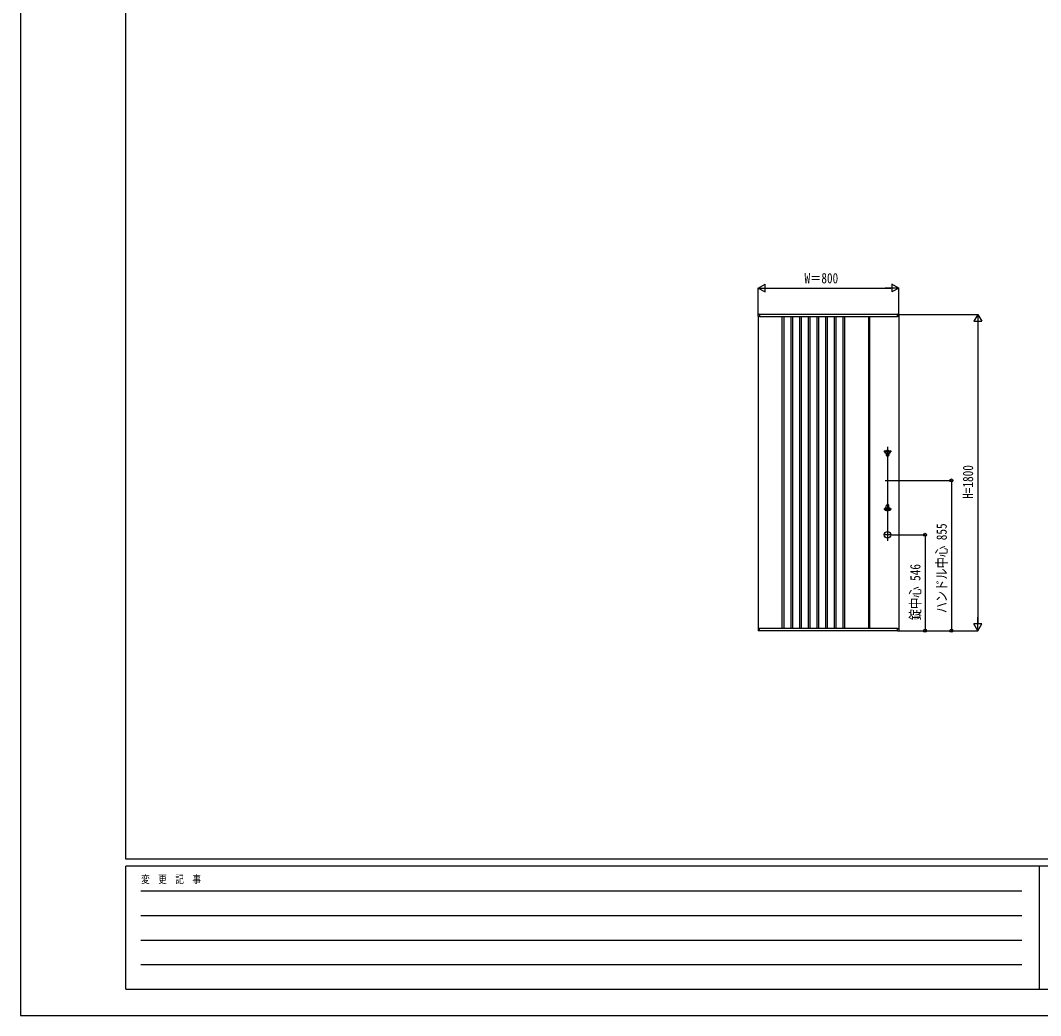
# Model space of a CAD drawing. Units: millimetres, scale not verified. Extents: x -8410 to 8410, y -5940 to 5940.
# Drawn here: x -8410 to -2602, y -5940 to -277 of the extents above; entities that cross this region are included whole.
import ezdxf
from ezdxf.enums import TextEntityAlignment as Align

# ---------------------------------------------------------------- set-up
doc = ezdxf.new("R2010")
doc.units = ezdxf.units.MM
doc.header["$LTSCALE"] = 30
for name, color, linetype in [('0-2_YKK_12', 2, 'Continuous'), ('0-3_YKK_A1', 4, 'Continuous'), ('0-4_YKK_D', 6, 'Continuous'), ('0-5_YKK_ZWAK', 7, 'Continuous')]:
    doc.layers.add(name, color=color, linetype=linetype)
doc.styles.add('ＭＳ ゴシック', font='')
doc.styles.get('ＭＳ ゴシック').set_extended_font_data('MS Gothic')

msp = doc.modelspace()

# ---------------------------------------------------------------- linework, layer by layer
at = {"layer": '0-2_YKK_12'}
for p, q in [((-3473.46, -2703.16), (-3473.46, -3239.46)), ((-3450.46, -2731), (-3495.7, -2731)), ((-3457.97, -2740), (-3488.86, -2740)), ((-3487.72, -2895), (-3459.2, -2895)), ((-3450.46, -3059), (-3495.7, -3059)), ((-3488.84, -3050), (-3460.32, -3050)), ((-3451.08, -3204), (-3496.32, -3204))]:
    msp.add_line(p, q, dxfattribs=at)
at = {"layer": '0-3_YKK_A1'}
for p, q in [((-4210.26, -1953.24), (-4210.26, -1951.36)), ((-4210.26, -1960.08), (-4210.26, -1953.24)), ((-4210.01, -1960.49), (-4210.01, -1960.49)), ((-4210.01, -1960.5), (-4210.01, -1961.31)), ((-4209.96, -1961.53), (-4209.96, -3738.46)), ((-4208.85, -1962.14), (-4209.05, -1962.13)), ((-4203.17, -1949.51), (-4208.85, -1949.86)), ((-4203.17, -1962.49), (-4208.85, -1962.14)), ((-4202.96, -1949.71), (-4202.96, -1951.66)), ((-3416.96, -1950), (-4202.96, -1950)), ((-4202.96, -1962), (-3416.96, -1962)), ((-4074.96, -1962), (-4074.96, -3738)), ((-4064.96, -1962), (-4064.96, -3738)), ((-4024.96, -1962), (-4024.96, -3738)), ((-4015.46, -1962), (-4015.46, -3738)), ((-3975.46, -1962), (-3975.46, -3738)), ((-3965.96, -1962), (-3965.96, -3738)), ((-3925.96, -1962), (-3925.96, -3738)), ((-3916.46, -1962), (-3916.46, -3738)), ((-3876.46, -1962), (-3876.46, -3738)), ((-3866.96, -1962), (-3866.96, -3738)), ((-3826.96, -1962), (-3826.96, -3738)), ((-3817.46, -1962), (-3817.46, -3738)), ((-3777.46, -1962), (-3777.46, -3738)), ((-3767.96, -1962), (-3767.96, -3738)), ((-3727.96, -1962), (-3727.96, -3738)), ((-3717.96, -1962), (-3717.96, -3738)), ((-3582.96, -1962), (-3582.96, -3738)), ((-3575.96, -1962), (-3575.96, -3738)), ((-3416.96, -1951.66), (-3416.96, -1949.71)), ((-3416.96, -1952.94), (-3416.96, -1951.66)), ((-3416.96, -1961.69), (-3416.96, -1952.94)), ((-3416.96, -1962.29), (-3416.96, -1961.69)), ((-3411.07, -1949.86), (-3416.75, -1949.51)), ((-3411.07, -1962.14), (-3416.75, -1962.49)), ((-3410.87, -1962.13), (-3411.07, -1962.14)), ((-3409.96, -1961.56), (-3409.96, -3738.46)), ((-3409.91, -1960.49), (-3409.91, -1960.5)), ((-3409.91, -1961.31), (-3409.91, -1960.5)), ((-3409.66, -1951.36), (-3409.66, -1953.24)), ((-3409.66, -1953.24), (-3409.66, -1960.08)), ((-3490.96, -2729), (-3490.96, -2733)), ((-3490.96, -2729), (-3490.96, -2733)), ((-3487.96, -2726), (-3477.71, -2726)), ((-3487.96, -2726), (-3477.71, -2726)), ((-3477.71, -2724.5), (-3477.71, -2726)), ((-3477.71, -2724.5), (-3477.71, -2726)), ((-3472.21, -2721.5), (-3474.71, -2721.5)), ((-3472.21, -2721.5), (-3474.71, -2721.5)), ((-3468.83, -2726), (-3458.58, -2726)), ((-3468.83, -2726), (-3458.58, -2726)), ((-3455.96, -2729), (-3455.96, -2733)), ((-3455.96, -2729), (-3455.96, -2733)), ((-3477.71, -2754), (-3478.46, -2754)), ((-3477.71, -2754), (-3478.46, -2754)), ((-3477.71, -2755.5), (-3477.71, -2754)), ((-3477.71, -2755.5), (-3477.71, -2754)), ((-3472.21, -2758.5), (-3474.71, -2758.5)), ((-3472.21, -2758.5), (-3474.71, -2758.5)), ((-3469.21, -2755.5), (-3469.21, -2754)), ((-3468.46, -2754), (-3469.21, -2754)), ((-3469.21, -2755.5), (-3469.21, -2754)), ((-3468.46, -2754), (-3469.21, -2754)), ((-3465.46, -2736), (-3465.46, -2751)), ((-3465.46, -2736), (-3458.96, -2736)), ((-3465.46, -2736), (-3465.46, -2751)), ((-3465.46, -2736), (-3458.96, -2736)), ((-3465.08, -2736), (-3458.58, -2736)), ((-3465.08, -2736), (-3458.58, -2736)), ((-3490.96, -3061), (-3490.96, -3057)), ((-3490.96, -3061), (-3490.96, -3057)), ((-3487.96, -3064), (-3477.71, -3064)), ((-3487.96, -3064), (-3477.71, -3064)), ((-3477.71, -3036), (-3478.46, -3036)), ((-3477.71, -3036), (-3478.46, -3036)), ((-3477.71, -3034.5), (-3477.71, -3036)), ((-3477.71, -3034.5), (-3477.71, -3036)), ((-3477.71, -3065.5), (-3477.71, -3064)), ((-3477.71, -3065.5), (-3477.71, -3064)), ((-3472.21, -3031.5), (-3474.71, -3031.5)), ((-3472.21, -3031.5), (-3474.71, -3031.5)), ((-3472.21, -3068.5), (-3474.71, -3068.5)), ((-3472.21, -3068.5), (-3474.71, -3068.5)), ((-3469.21, -3034.5), (-3469.21, -3036)), ((-3469.21, -3034.5), (-3469.21, -3036)), ((-3468.46, -3036), (-3469.21, -3036)), ((-3468.46, -3036), (-3469.21, -3036)), ((-3468.83, -3064), (-3458.58, -3064)), ((-3468.83, -3064), (-3458.58, -3064)), ((-3465.46, -3054), (-3465.46, -3039)), ((-3465.46, -3054), (-3465.46, -3039)), ((-3465.46, -3054), (-3458.96, -3054)), ((-3465.46, -3054), (-3458.96, -3054)), ((-3465.08, -3054), (-3458.58, -3054)), ((-3465.08, -3054), (-3458.58, -3054)), ((-3455.96, -3061), (-3455.96, -3057)), ((-3455.96, -3061), (-3455.96, -3057)), ((-4210.26, -3739.9), (-4210.26, -3746.75)), ((-4210.26, -3746.75), (-4210.26, -3748.63)), ((-4210.01, -3739.49), (-4210.01, -3738.68)), ((-4210.01, -3739.49), (-4210.01, -3739.49)), ((-4208.85, -3737.85), (-4209.05, -3737.86)), ((-4203.17, -3737.5), (-4208.85, -3737.85)), ((-4203.17, -3750.47), (-4208.85, -3750.13)), ((-3416.96, -3738), (-4202.96, -3738)), ((-4202.96, -3750.28), (-4202.96, -3748.33)), ((-3416.96, -3750), (-4202.96, -3750)), ((-3416.96, -3750.28), (-3416.96, -3748.33)), ((-3416.75, -3737.5), (-3411.07, -3737.85)), ((-3416.75, -3750.47), (-3411.07, -3750.13)), ((-3411.07, -3737.85), (-3410.87, -3737.86)), ((-3409.91, -3739.49), (-3409.91, -3738.68)), ((-3409.91, -3739.49), (-3409.91, -3739.49)), ((-3409.66, -3739.9), (-3409.66, -3746.75)), ((-3409.66, -3746.75), (-3409.66, -3748.63))]:
    msp.add_line(p, q, dxfattribs=at)
for points in [[(-4202.96, -1951.66), (-4202.96, -1952.94), (-4202.96, -1961.69), (-4202.96, -1962.29)], [(-3469.21, -2724.5), (-3469.21, -2726), (-3458.96, -2726)], [(-3469.21, -2724.5), (-3469.21, -2726), (-3458.96, -2726)], [(-3487.96, -2736), (-3481.46, -2736), (-3481.46, -2751)], [(-3487.96, -2736), (-3481.46, -2736), (-3481.46, -2751)], [(-3487.96, -3054), (-3481.46, -3054), (-3481.46, -3039)], [(-3487.96, -3054), (-3481.46, -3054), (-3481.46, -3039)], [(-3469.21, -3065.5), (-3469.21, -3064), (-3458.96, -3064)], [(-3469.21, -3065.5), (-3469.21, -3064), (-3458.96, -3064)], [(-4202.96, -3748.33), (-4202.96, -3747.04), (-4202.96, -3738.3), (-4202.96, -3737.7)], [(-3416.96, -3748.33), (-3416.96, -3747.04), (-3416.96, -3738.3), (-3416.96, -3737.7)]]:
    msp.add_lwpolyline(points, dxfattribs=at)
msp.add_circle((-3473.46, -3204), 19, dxfattribs=at)
msp.add_circle((-3473.46, -3204), 19, dxfattribs=at)
for centre, radius, start, end in [((-4208.76, -1951.36), 1.5, 93.5, 180), ((-4209.76, -1960.08), 0.5, 180, 239.5472), ((-4209.11, -1961.23), 0.899, 184.96451, 275.08436), ((-4203.16, -1949.71), 0.2, 0, 93.5), ((-4203.16, -1962.29), 0.2, 266.5, 0), ((-3416.76, -1949.71), 0.2, 86.5, 180), ((-3416.76, -1962.29), 0.2, 180, 273.5), ((-3411.16, -1951.36), 1.5, 0, 86.5), ((-3410.77, -1961.27), 0.859, 263.28535, 357.42347), ((-3410.16, -1960.08), 0.5, 300.4528, 0), ((-3487.96, -2729), 3, 90, 180), ((-3487.96, -2729), 3, 90, 180), ((-3474.71, -2724.5), 3, 90, 180), ((-3474.71, -2724.5), 3, 90, 180), ((-3472.21, -2724.5), 3, 0, 90), ((-3472.21, -2724.5), 3, 0, 90), ((-3458.96, -2729), 3, 0, 90), ((-3458.96, -2729), 3, 0, 90), ((-3487.96, -2733), 3, 180, 270), ((-3487.96, -2733), 3, 180, 270), ((-3478.46, -2751), 3, 180, 270), ((-3478.46, -2751), 3, 180, 270), ((-3474.71, -2755.5), 3, 180, 270), ((-3474.71, -2755.5), 3, 180, 270), ((-3472.21, -2755.5), 3, 270, 0), ((-3472.21, -2755.5), 3, 270, 0), ((-3468.46, -2751), 3, 270, 0), ((-3468.46, -2751), 3, 270, 0), ((-3458.96, -2733), 3, 270, 0), ((-3458.96, -2733), 3, 270, 0), ((-3487.96, -3057), 3, 90, 180), ((-3487.96, -3057), 3, 90, 180), ((-3487.96, -3061), 3, 180, 270), ((-3487.96, -3061), 3, 180, 270), ((-3478.46, -3039), 3, 90, 180), ((-3478.46, -3039), 3, 90, 180), ((-3474.71, -3034.5), 3, 90, 180), ((-3474.71, -3034.5), 3, 90, 180), ((-3474.71, -3065.5), 3, 180, 270), ((-3474.71, -3065.5), 3, 180, 270), ((-3472.21, -3034.5), 3, 0, 90), ((-3472.21, -3034.5), 3, 0, 90), ((-3472.21, -3065.5), 3, 270, 0), ((-3472.21, -3065.5), 3, 270, 0), ((-3468.46, -3039), 3, 0, 90), ((-3468.46, -3039), 3, 0, 90), ((-3458.96, -3057), 3, 0, 90), ((-3458.96, -3057), 3, 0, 90), ((-3458.96, -3061), 3, 270, 0), ((-3458.96, -3061), 3, 270, 0), ((-4209.76, -3739.9), 0.5, 120.4528, 180), ((-4208.76, -3748.63), 1.5, 180, 266.5), ((-4209.11, -3738.75), 0.899, 84.91564, 175.03549), ((-4203.16, -3737.7), 0.2, 0, 93.5), ((-4203.16, -3750.28), 0.2, 266.5, 0), ((-3416.76, -3737.7), 0.2, 86.5, 180), ((-3416.76, -3750.28), 0.2, 180, 273.5), ((-3411.16, -3748.63), 1.5, 273.5, 0), ((-3410.81, -3738.75), 0.899, 4.96451, 95.08436), ((-3410.16, -3739.9), 0.5, 0, 59.5472)]:
    msp.add_arc(centre, radius, start, end, dxfattribs=at)
at = {"layer": '0-4_YKK_D'}
for p, q in [((-4209.96, -1800), (-4170.99, -1777.5)), ((-4209.96, -1960.53), (-4209.96, -1799)), ((-4209.96, -1800), (-4170.99, -1822.5)), ((-4209.96, -1800), (-4132.02, -1800)), ((-4170.99, -1822.5), (-4170.99, -1777.5)), ((-4164.96, -1800), (-3454.96, -1800)), ((-3409.96, -1800), (-3487.9, -1800)), ((-3409.96, -1800), (-3448.93, -1777.5)), ((-3448.93, -1777.5), (-3448.93, -1822.5)), ((-3409.96, -1800), (-3448.93, -1822.5)), ((-3409.96, -1960.56), (-3409.96, -1799)), ((-3415.96, -1950), (-2958.96, -1950)), ((-2959.96, -1950), (-2982.46, -1988.97)), ((-2959.96, -1950), (-2937.46, -1988.97)), ((-2959.96, -1950), (-2959.96, -2027.94)), ((-2982.46, -1988.97), (-2937.46, -1988.97)), ((-2959.96, -1995), (-2959.96, -3705)), ((-3456.96, -2895), (-3108.96, -2895)), ((-3109.96, -2895), (-3109.96, -3750)), ((-3449.03, -3204), (-3258.96, -3204)), ((-3259.96, -3204), (-3259.96, -3750)), ((-2959.96, -3750), (-2982.46, -3711.03)), ((-2937.46, -3711.03), (-2982.46, -3711.03)), ((-2959.96, -3750), (-2959.96, -3672.06)), ((-2959.96, -3750), (-2937.46, -3711.03)), ((-3415.96, -3750), (-2958.96, -3750)), ((-3414.96, -3750), (-3258.96, -3750)), ((-3414.96, -3750), (-3108.96, -3750))]:
    msp.add_line(p, q, dxfattribs=at)
for centre in [(-3109.96, -2895), (-3259.96, -3204), (-3259.96, -3750), (-3109.96, -3750)]:
    msp.add_circle(centre, 8.5, dxfattribs=at)
at = {"layer": '0-5_YKK_ZWAK'}
for p, q in [((-7809.96, -5050), (-7809.96, 5550)), ((7790.04, -5050), (-7809.96, -5050)), ((-2609.96, -5090), (-7809.96, -5090)), ((-7809.96, -5790), (-7809.96, -5090)), ((-2609.96, -5090), (-2609.96, -5790)), ((-9.96, -5090), (-2609.96, -5090)), ((-7724.96, -5230), (-2709.96, -5230)), ((-7724.96, -5370), (-2709.96, -5370)), ((-7724.96, -5510), (-2709.96, -5510)), ((-7724.96, -5650), (-2709.96, -5650)), ((-7809.96, -5790), (-2609.96, -5790)), ((-2609.96, -5790), (-9.96, -5790))]:
    msp.add_line(p, q, dxfattribs=at)
msp.add_lwpolyline([(-8410, -5940), (8410, -5940), (8410, 5940), (-8410, 5940)], close=True, dxfattribs=at)

# ---------------------------------------------------------------- texts
at = {"layer": '0-4_YKK_D', "style": 'ＭＳ ゴシック', "width": 0.8}
msp.add_text('W＝800', height=58.65, dxfattribs=at).set_placement((-3946.49, -1791), align=Align.BOTTOM_LEFT)
for s, p in [('H=1800', (-2968.96, -2999.33)), ('ハンドル中心 855', (-3118.96, -3651.03)), ('錠中心 546', (-3268.96, -3690.33))]:
    msp.add_text(s, height=58.65, rotation=90, dxfattribs=at).set_placement(p, align=Align.BOTTOM_LEFT)
at = {"layer": '0-5_YKK_ZWAK', "style": 'ＭＳ ゴシック', "width": 0.8}
msp.add_text('変  更  記  事', height=43.99, dxfattribs=at).set_placement((-7722.62, -5200), align=Align.BOTTOM_LEFT)

doc.saveas('drawing.dxf')
